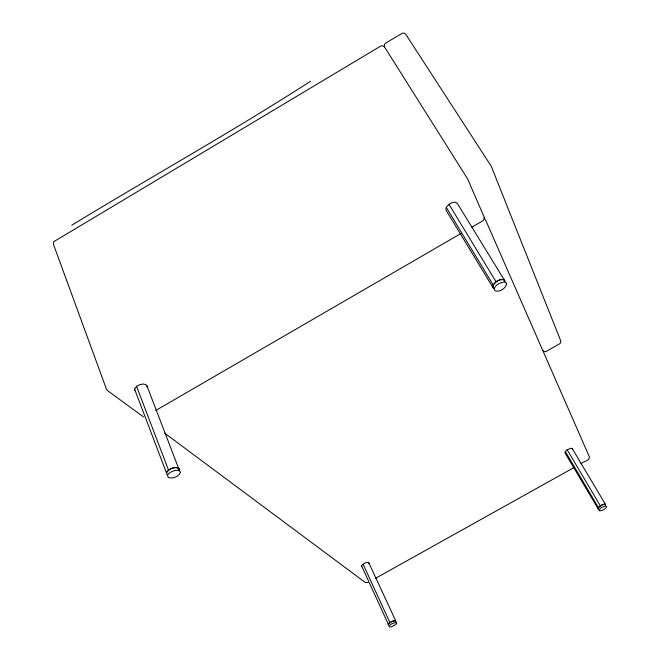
<?xml version="1.0" encoding="UTF-8"?>
<svg xmlns="http://www.w3.org/2000/svg" width="660" height="660" viewBox="0 0 660 660"><rect width="100%" height="100%" fill="white"/><g stroke="black" fill="none" stroke-linecap="round" stroke-linejoin="round"><path stroke-width="0.99" d="M395.802 621.547L394.779 620.697L391.322 621.728L388.789 623.395L388.286 624.979M388.129 624.855L388.22 624.013L361.433 565.529L365.062 562.963L367.108 562.361L368.89 562.922L395.777 620.994L395.686 621.844M471.71 227.254L483.277 220.547L484.539 217.924L467.618 178.893L384.425 46.794L384.458 44.666L385.423 43.255L402.286 33.214L403.879 33.074L405.669 34.13L491.238 166.229L560.761 340.882L560.678 342.614L559.894 343.629L545.993 351.524L544.64 351.722L543.007 350.774M493.474 288.255L492.748 287.191L493.177 284.93L496.081 281.828L498.696 280.335A6.922 3.457 -31.6 0 1 504.322 280.022L504.983 281.111M361.433 565.529L361.672 566.734M368.758 563.574L368.89 562.922M504.322 280.022L457.264 203.288L455.301 202.174L452.191 202.653L448.973 204.295L446.284 207.413L445.88 209.327L446.333 210.688L492.748 287.191M179.116 470.539L179.075 468.683C175.007 465.919 168.275 468.814 166.402 473.08L167.219 474.763M605.434 505.42L605.492 504.364C602.621 503.951 599.47 505.997 597.976 508.373L598.389 509.074M597.943 508.612L598.397 507.556L602.035 504.974A4.372 1.386 -29.5 0 1 605.377 504.289L605.665 504.71L572.212 448.519L571.139 448.198L567.171 449.773L565.29 451.465L565.026 452.966L598.282 509.017M134.755 390.522L134.549 389.004L136.562 386.314L139.714 384.706L143.162 384.004L145.835 384.64L146.85 385.613L179.322 470.225M178.885 468.476L177.639 467.758A6.839 3.25 -21.2 0 0 171.047 468.699L168.539 470.126L166.386 472.758L134.549 389.004M388.22 624.013L391.504 621.637A4.298 1.353 -25.8 0 1 395.241 620.713L395.777 620.994M310.563 81.271C232.378 131.571 151.115 176.863 71.758 225.2M155.752 410.487L461.026 233.45M375.235 578.473L573.771 467.684M580.957 463.675C583.242 461.282 589.504 461.175 589.438 456.976L486.016 220.951L484.102 217.775M368.049 582.483L365.417 582.574L164.678 433.15M143.459 416.889L107.885 390.885L106.524 389.35L53.485 244.439L53.658 241.766L380.902 45.961L382.643 45.755L384.425 46.794M493.696 288.436L492.715 286.663C493.886 282.117 500.074 277.967 504.562 280.228L505.04 281.399M448.973 204.295L496.081 281.828M446.284 207.413L493.177 284.93M567.171 449.773L600.369 505.898M565.29 451.465L598.397 507.556M363.025 564.011L389.887 622.537M136.562 386.314L168.539 470.126M572.212 448.519L572.377 449.081M146.85 385.613L147.023 386.925M599.065 510.056L599.346 510.823C602.217 510.906 605.418 509.124 606.755 506.575L605.278 506.047L602.464 507.103A4.372 1.378 -29.4 0 0 599.552 509.305L599.065 510.056M167.541 475.406L168.193 477.452C172.507 479.168 178.307 476.8 180.394 472.692L180.073 471.306C177.433 469.276 173.761 470.695 171.088 471.933A6.839 3.234 -21.2 0 0 167.541 475.406M396.701 622.908L395.827 624.459L391.726 626.687L389.582 627L388.905 626.464L389.161 625.845A4.298 1.345 -25.8 0 1 391.735 623.84L394.68 622.702L396.701 622.908M506.583 283.792C505.741 288.552 499.653 292.388 495.016 290.812L494.257 288.915L494.843 287.356A6.922 3.44 -31.5 0 1 499.224 283.371L503.811 282.001L506.022 282.67L506.583 283.792"/></g></svg>
